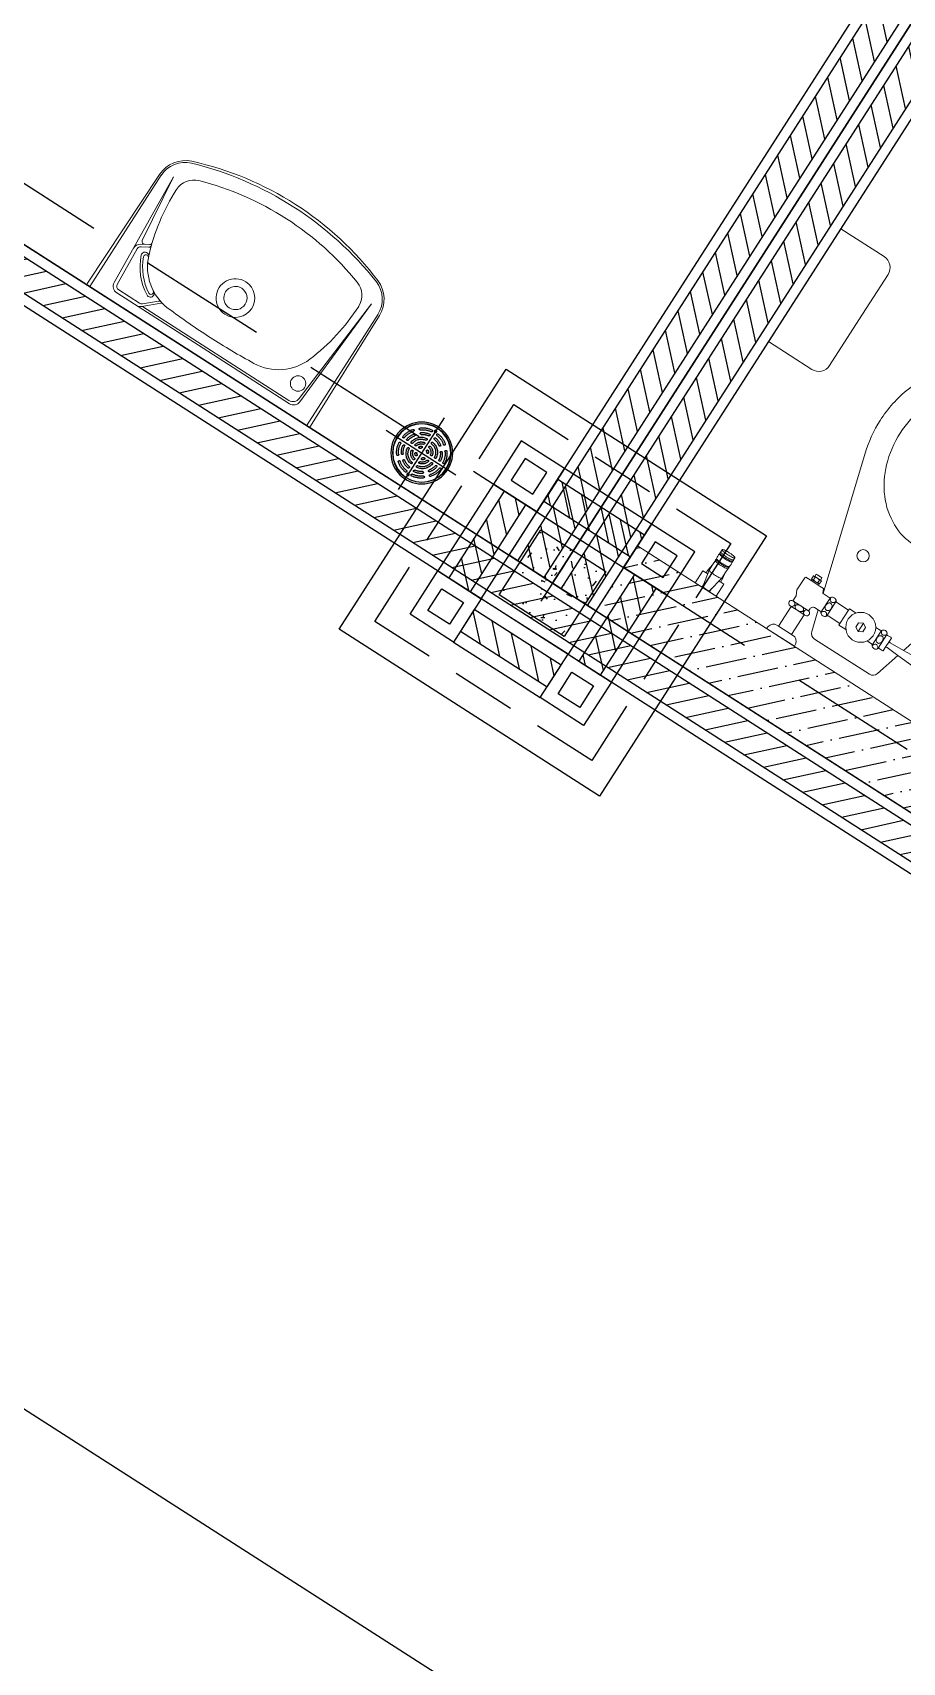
# Model space of a CAD drawing. Header units: millimetres. Extents: x -244126 to 368105, y -173968 to 259060.
# Drawn here: x -170254.29 to -170250.65, y 88076.03 to 88082.85 of the extents above; entities that cross this region are included whole.
import ezdxf
from ezdxf.xclip import XClip

# ---------------------------------------------------------------- set-up
doc = ezdxf.new("R2010")
doc.units = ezdxf.units.MM
doc.header["$MEASUREMENT"] = 0
doc.header["$XCLIPFRAME"] = 0
for name, pattern in [('DASHED2', [0.375, 0.25, -0.125]), ('DOT-2', [9.84251968503937, 0.002, -9.84051968503937]), ('HIDDEN', [9.524999999999999, 6.35, -3.175]), ('HIDDEN2', [0.1875, 0.125, -0.0625])]:
    doc.linetypes.add(name, pattern=pattern)
for name, color, linetype in [('2', 2, 'Continuous'), ('21', 21, 'Continuous'), ('3', 3, 'Continuous'), ('8', 8, 'Continuous'), ('AU_CENTER', 2, 'Continuous'), ('AU_COLM_IN', 9, 'Continuous'), ('AU_COUNTER_HATCH', 8, 'Continuous'), ('AU_HIDDEN', 1, 'HIDDEN2'), ('AU_sanitary ware', 21, 'Continuous'), ('AU_WALL', 2, 'Continuous'), ('AU_WALL_HAT', 15, 'Continuous'), ('CPP-COL', 5, 'Continuous'), ('FD', 7, 'Continuous'), ('WALL', 2, 'Continuous')]:
    doc.layers.add(name, color=color, linetype=linetype)
for name, color, linetype, lineweight in [('AU_WALL_WC', 21, 'Continuous', 9), ('WC-DET1', 13, 'Continuous', 5), ('WC-OUT-1', 21, 'Continuous', 9), ('WC-OUTL', 7, 'Continuous', 5), ('WC-OUTL-1', 8, 'Continuous', 5)]:
    doc.layers.add(name, color=color, linetype=linetype, lineweight=lineweight)

# ---------------------------------------------------------------- blocks, each defined once
blk = doc.blocks.new('A$C015d2ecd')
at = {"layer": 'WALL', "color": 1}
blk.add_line((37.51029759831727, 48.49999999767169), (37.5054304379737, 35.49999999778811), dxfattribs=at)
blk = doc.blocks.new('A$Cb0b758b2')
at = {"layer": 'WC-OUT-1', "color": 8}
for p, q in [((-0.03200000000651926, 0.3610000000335276), (-0.03299999999580905, 0.3270000000484288)), ((0.03200000000651926, 0.3610000000335276), (0.03299999999580905, 0.3270000000484288)), ((0.1155000000144355, 0.1025952757336199), (0.1284999999916181, 0.1025952757336199)), ((0.1169419270008802, 0.1015952758025378), (0.1169419270008802, 0.09559527575038373)), ((0.1269419269519858, 0.1015952758025378), (0.1269419269519858, 0.09559527575038373)), ((-0.06132577336393297, 0.07499999995343387), (-0.06132577336393297, 0.06000000005587935)), ((-0.05032577336532995, 0.05149999994318932), (-0.05032577336532995, 0.08349999994970858)), ((-0.03732577338814735, 0.08449999999720603), (-0.03732577338814735, 0.05050000001210719)), ((0, 0.05799999996088445), (0, 0.07700000004842877)), ((0.03800000000046566, 0.05200000002514571), (0.03800000000046566, 0.08299999998416752)), ((0.06750000000465661, 0.08449999999720603), (0.06750000000465661, 0.05050000001210719)), ((0.08049999998183921, 0.05149999994318932), (0.08049999998183921, 0.08349999994970858)), ((0.1299419269780628, 0.09459527570288628), (0.1139419269748032, 0.09459527570288628)), ((0.1139419269748032, 0.09199999994598329), (0.1299419269780628, 0.09199999994598329)), ((0.1024999999790452, 0.0400000000372529), (0.1385000000009313, 0.0400000000372529)), ((0.1205000000190921, 0.02899999998044223), (0.1055000000051223, 0.02899999998044223)), ((0.1205000000190921, 0.02899999998044223), (0.1354999999748543, 0.02899999998044223))]:
    blk.add_line(p, q, dxfattribs=at)
for points in [[(0.1055000000051223, -0.01699999999254942), (0.09749999997438863, -0.01699999999254942, 0.2932252446352074), (0.08850000001257285, -0.03300000005401671), (0.1525000000256114, -0.03300000005401671, 0.2932252446352066), (0.1435000000055879, -0.01699999999254942), (0.1354999999748543, -0.01699999999254942), (0.1354999999748543, 0.02899999998044223), (0.1385000000009313, 0.02899999998044223, 0.3879024034926963), (0.1435226805042475, 0.0344999999506399, 0.3879024034926958), (0.1385000000009313, 0.0400000000372529), (0.1385000000009313, 0.05099999997764826), (0.1435000000055879, 0.06200000003445894), (0.1435000000055879, 0.08999999996740371), (0.1425000000162981, 0.09199999994598329), (0.1299419269780628, 0.09199999994598329), (0.1299419269780628, 0.09459527570288628), (0.1309419269673526, 0.09459527570288628), (0.1309419269673526, 0.1025952757336199), (0.1284999999916181, 0.1025952757336199), (0.1284999999916181, 0.1080000000074506), (0.1251578680239618, 0.1080000000074506), (0.1155000000144355, 0.1080000000074506), (0.1155000000144355, 0.1025952757336199), (0.1129419269855134, 0.1025952757336199), (0.1129419269855134, 0.09459527570288628), (0.1139419269748032, 0.09459527570288628), (0.1139419269748032, 0.09199999994598329), (0.1089987342711538, 0.09199999994598329), (0.1014999999897555, 0.09199999994598329), (0.0972499999916181, 0.08349999994970858), (0.09691352106165141, 0.08349999994970858), (0.1752305997652002, 0.356963537982665, 0.07049287302632377), (0.1850123648764566, 0.4259999999776483, 0.08272993031750407), (0.1715898749534972, 0.5065671120537445, 0.09050774203168431), (0.1337390809785575, 0.574125618673861, 0.1042320216501993), (0.07241206732578576, 0.6228988657239825, 0.1165619489727375), (0, 0.640012364834547, 0.1165619489727375), (-0.07241206732578576, 0.6228988657239825, 0.1042320216501974), (-0.1337390809785575, 0.574125618673861, 0.09050774203168636), (-0.1715898749534972, 0.5065671120537445, 0.08272993031750467), (-0.1850123648764566, 0.4259999999776483, 0.0704928730264013), (-0.1752305997652002, 0.356963537982665), (-0.0943879330297932, 0.07468128192704171), (-0.1263257733662613, 0.07649999996647239, 0.3988843303476355), (-0.1338257733732462, 0.06999999994877726), (-0.1338257733732462, 0.06750000000465661), (-0.1338257733732462, 0.06499999994412065, 0.3988843303476317), (-0.1263257733662613, 0.05850000004284084), (-0.09034168411744758, 0.06055279856082052), (-0.0756980250007473, 0.009420824702829123, 0.3346867530692718), (-0.06320044508902356, 0), (0.06320044508902356, 0, 0.3346867530692713), (0.0756980250007473, 0.009420824702829123), (0.08774905791506171, 0.05149999994318932), (0.09649999998509884, 0.05149999994318932, -0.1017807251304934), (0.09926454757805914, 0.05033991171512753, -0.2546718022655382), (0.1024999999790452, 0.04399999999441206), (0.1024999999790452, 0.0400000000372529), (0.1024999999790452, 0.0400000000372529, 0.3879024034927595), (0.09747731947572902, 0.0344999999506399, 0.3879024034927592), (0.1024999999790452, 0.02899999998044223), (0.1055000000051223, 0.02899999998044223), (0.1055000000051223, -0.01699999999254942), (0.09749999997438863, -0.01699999999254942, 0.2932252446352066), (0.08850000001257285, -0.03300000005401671), (0.1525000000256114, -0.03300000005401671, 0.2932252446352074), (0.1435000000055879, -0.01699999999254942), (0.1354999999748543, -0.01699999999254942)], [(-0.03200000000651926, 0.3610000000335276, -0.3310744766262492), (0, 0.3850000000093132)], [(0.03200000000651926, 0.3610000000335276, 0.3310744766262492), (0, 0.3850000000093132)], [(-0.03299999999580905, 0.3270000000484288, 0.3390952068859805), (0, 0.3029999999562278)], [(0.03299999999580905, 0.3270000000484288, -0.3390952068859805), (0, 0.3029999999562278)], [(-0.02462742372881621, 0.08299999998416752), (-0.03482577338581905, 0.08299999998416752, -0.2360679774997874), (-0.03732577338814735, 0.08449999999720603, 0.5384615384616123), (-0.05032577336532995, 0.08449999999720603), (-0.05032577336532995, 0.08349999994970858, -0.4142135623731117), (-0.05232577340211719, 0.08250000001862645), (-0.05932577338535339, 0.08299999998416752, 0.2740443533094043), (-0.06132577336393297, 0.08200000005308539), (-0.06132577336393297, 0.07499999995343387, -0.3866068747318403), (-0.06432577339001, 0.07299999997485429), (-0.0943879330297932, 0.07468128192704171)], [(-0.04979646415449679, 0.0852111044805497, 0.05679535612434616), (-0.04934712051181123, 0.08284584246575832, 0.08578280710761088), (-0.04806841403478757, 0.08034314576070756, 0.106070021963585), (-0.04602728923782706, 0.07856753095984459, 0.1268223572478418), (-0.04382577334763482, 0.0779999999795109, 0.1268223572478371), (-0.04162425751565024, 0.07856753095984459, 0.1060700219635829), (-0.03958313266048208, 0.08034314576070756, 0.08578280710760054), (-0.03830442624166608, 0.08284584246575832, 0.05679535612435508), (-0.03785508259898052, 0.0852111044805497)], [(0.09691352106165141, 0.08349999994970858), (0.08049999998183921, 0.08349999994970858), (0.08049999998183921, 0.08449999999720603, 0.5384615384616123), (0.06750000000465661, 0.08449999999720603, -0.2360679774997843), (0.0650000000023283, 0.08299999998416752), (0.03800000000046566, 0.08299999998416752), (0.03800000000046566, 0.08600000001024455), (0.02246130007551983, 0.08600000001024455)], [(0.07997069082921371, 0.0852111044805497, -0.05679535612434344), (0.07952134712832049, 0.08284584246575832, -0.08578280710760755), (0.07824264070950449, 0.08034314576070756, -0.1060700219635786), (0.07620151585433632, 0.07856753095984459, -0.1268223572478383), (0.07400000002235174, 0.0779999999795109, -0.1268223572478383), (0.0717984841321595, 0.07856753095984459, -0.1060700219635762), (0.069757359335199, 0.08034314576070756, -0.08578280710760663), (0.06847865285817534, 0.08284584246575832, -0.05679535612434629), (0.06802930921548977, 0.0852111044805497)], [(-0.02462742372881621, 0.05200000002514571), (-0.03482577338581905, 0.05200000002514571, 0.236067977499781), (-0.03732577338814735, 0.05050000001210719), (-0.03732577338814735, 0.05000000004656613, -0.5384615384616125), (-0.05032577336532995, 0.05000000004656613), (-0.05032577336532995, 0.05115415749605745), (-0.05032577336532995, 0.05149999994318932, 0.4142135623731042), (-0.05232577340211719, 0.05249999999068677), (-0.05932577338535339, 0.05200000002514571, -0.2740443533094061), (-0.06132577336393297, 0.05299999995622784), (-0.06132577336393297, 0.06000000005587935, 0.3866068747318434), (-0.06432577339001, 0.06200000003445894), (-0.09034168411744758, 0.06055279856082052)], [(-0.04979646415449679, 0.04928889544680715, -0.07126913813766504), (-0.04934712051181123, 0.05115415749605745, -0.08578280710760514), (-0.04806841403478757, 0.05365685420110822, -0.1060700219635782), (-0.04602728923782706, 0.05543246900197119, -0.1268223572478354), (-0.04382577334763482, 0.05599999998230487, -0.1268223572478414), (-0.04162425751565024, 0.05543246900197119, -0.1060700219635759), (-0.03958313266048208, 0.05365685420110822, -0.08578280710760455), (-0.03830442624166608, 0.05115415749605745, -0.07126913813767179), (-0.03785508259898052, 0.04928889544680715)], [(0.08774905791506171, 0.05149999994318932), (0.08049999998183921, 0.05149999994318932), (0.08049999998183921, 0.05115415749605745), (0.08049999998183921, 0.05000000004656613, -0.5384615384616125), (0.06750000000465661, 0.05000000004656613), (0.06750000000465661, 0.05050000001210719, 0.2360679774997848), (0.0650000000023283, 0.05200000002514571), (0.03800000000046566, 0.05200000002514571), (0.03800000000046566, 0.04850000003352761), (0.02203996368916705, 0.04850000003352761)], [(0.07997069082921371, 0.04928889544680715, 0.07126913813766862), (0.07952134712832049, 0.05115415749605745, 0.08578280710760562), (0.07824264070950449, 0.05365685420110822, 0.1060700219635788), (0.07620151585433632, 0.05543246900197119, 0.1268223572478343), (0.07400000002235174, 0.05599999998230487, 0.126822357247842), (0.0717984841321595, 0.05543246900197119, 0.1060700219635767), (0.069757359335199, 0.05365685420110822, 0.08578280710760672), (0.06847865285817534, 0.05115415749605745, 0.07126913813766941), (0.06802930921548977, 0.04928889544680715)]]:
    blk.add_lwpolyline(points, format="xyb", dxfattribs=at)
for points in [[(0, 0.5940000000409782, 0.1165619489727374), (-0.05181390506913885, 0.5817545655881986, 0.1042320216502), (-0.09828784258570522, 0.5447939392179251, 0.09050774203168399), (-0.1280627326341346, 0.4916498201200739, 0.08272993031750467), (-0.13900000002468, 0.4259999999776483, 0.08272993031750475), (-0.1280627326341346, 0.3603501798352227, 0.09050774203169555), (-0.09828784258570522, 0.3072060607373714, 0.104232021650196), (-0.05181390506913885, 0.2702454343670979, 0.1165619489727376), (0, 0.2580000000307336, 0.1165619489727376), (0.05181390506913885, 0.2702454343670979, 0.1042320216501977), (0.09828784258570522, 0.3072060607373714, 0.09050774203169881), (0.1280627326341346, 0.3603501798352227, 0.08272993031750407), (0.13900000002468, 0.4259999999776483, 0.08272993031750407), (0.1280627326341346, 0.4916498201200739, 0.09050774203168399), (0.09828784258570522, 0.5447939392179251, 0.1042320216501989), (0.05181390506913885, 0.5817545655881986, 0.1165619489727374)], [(-0.03782577335368842, 0.06750000000465661, 0.07544461622980615), (-0.03830442624166608, 0.07065415754914284, 0.08578280710761421), (-0.03958313266048208, 0.0731568542541936, 0.1060700219635906), (-0.04162425751565024, 0.07493246905505657, 0.1268223572478548), (-0.04382577334763482, 0.07550000003539026, 0.1268223572478418), (-0.04602728923782706, 0.07493246905505657, 0.1060700219635783), (-0.04806841403478757, 0.0731568542541936, 0.08578280710760437), (-0.04934712051181123, 0.07065415754914284, 0.07544461622980238), (-0.04982577339978889, 0.06750000000465661, 0.07544461622979917), (-0.04934712051181123, 0.06434584246017039, 0.08578280710761088), (-0.04806841403478757, 0.06184314575511962, 0.106070021963585), (-0.04602728923782706, 0.06006753095425665, 0.1268223572478347), (-0.04382577334763482, 0.05949999997392297, 0.1268223572478415), (-0.04162425751565024, 0.06006753095425665, 0.1060700219635829), (-0.03958313266048208, 0.06184314575511962, 0.08578280710760497), (-0.03830442624166608, 0.06434584246017039, 0.07544461622980964)], [(0.06800000002840534, 0.06750000000465661, -0.07544461622980529), (0.06847865285817534, 0.07065415754914284, -0.08578280710760847), (0.069757359335199, 0.0731568542541936, -0.1060700219635866), (0.0717984841321595, 0.07493246905505657, -0.1268223572478509), (0.07400000002235174, 0.07550000003539026, -0.1268223572478437), (0.07620151585433632, 0.07493246905505657, -0.1060700219635807), (0.07824264070950449, 0.0731568542541936, -0.08578280710760697), (0.07952134712832049, 0.07065415754914284, -0.07544461622980858), (0.08000000001629815, 0.06750000000465661, -0.0754446162298038), (0.07952134712832049, 0.06434584246017039, -0.08578280710760755), (0.07824264070950449, 0.06184314575511962, -0.1060700219635772), (0.07620151585433632, 0.06006753095425665, -0.1268223572478343), (0.07400000002235174, 0.05949999997392297, -0.1268223572478401), (0.0717984841321595, 0.06006753095425665, -0.1060700219635763), (0.069757359335199, 0.06184314575511962, -0.08578280710760638), (0.06847865285817534, 0.06434584246017039, -0.0754446162298068)], [(0.1205000000190921, 0.0400000000372529, 0.06206020285490309), (0.1168983456445858, 0.03955123282503337, 0.07529846684570475), (0.114136038988363, 0.03838908730540425, 0.1070494840694876), (0.1120966138551012, 0.03644357284065336, 0.1500290647825659), (0.1114999999990687, 0.0344999999506399, 0.1500290647825598), (0.1120966138551012, 0.03255642706062645, 0.1070494840694843), (0.114136038988363, 0.03061091271229088, 0.07529846684570021), (0.1168983456445858, 0.02944876719266176, 0.0620602028548982), (0.1205000000190921, 0.02899999998044223, 0.06206020285487129), (0.1241016543353908, 0.02944876719266176, 0.07529846684567663), (0.1268639610498212, 0.03061091271229088, 0.1070494840694615), (0.1289033861248754, 0.03255642706062645, 0.1500290647825562), (0.1294999999809079, 0.0344999999506399, 0.1500290647825637), (0.1289033861248754, 0.03644357284065336, 0.1070494840694769), (0.1268639610498212, 0.03838908730540425, 0.07529846684570973), (0.1241016543353908, 0.03955123282503337, 0.06206020285490354)]]:
    blk.add_lwpolyline(points, format="xyb", close=True, dxfattribs=at)
for points in [[(0.1309419269673526, 0.1025952757336199), (0.1269419269519858, 0.1015952758025378), (0.1219419270055369, 0.1025952757336199), (0.1169419270008802, 0.1015952758025378), (0.1129419269855134, 0.1025952757336199)], [(0.1309419269673526, 0.09459527570288628), (0.1269419269519858, 0.09559527575038373), (0.1219419270055369, 0.09459527570288628), (0.1169419270008802, 0.09559527575038373), (0.1129419269855134, 0.09459527570288628)]]:
    blk.add_lwpolyline(points, dxfattribs=at)
blk.add_lwpolyline([(0, 0.05799999996088445), (0.00822724134195596, 0.0627500000409782), (0.00822724134195596, 0.07224999996833503), (0, 0.07700000004842877), (-0.00822724134195596, 0.07224999996833503), (-0.00822724134195596, 0.0627500000409782)], close=True, dxfattribs=at)
for centre, radius in [((-0.07099999999627471, 0.1870000000344589), 0.012), ((0.07099999999627471, 0.1870000000344589), 0.01200000000000001), ((0, 0.06750000000465661), 0.02909914088078892)]:
    blk.add_circle(centre, radius, dxfattribs=at)
for centre, radius, start, end in [((0.1039999999920838, 0.0344999999506399), 0.005522680508593577, 275.1944289062251, 84.8055710937749), ((0.1369999999878928, 0.0344999999506399), 0.005522680508593584, 95.19442890622508, 264.8055710937749)]:
    blk.add_arc(centre, radius, start, end, dxfattribs=at)
at = {"layer": 'WC-OUTL-1'}
blk.add_lwpolyline([(0.1354999999748543, -0.01699999999254942), (0.1055000000051223, -0.01699999999254942)], dxfattribs=at)
blk = doc.blocks.new('A$Ce6fb29f2')
at = {"layer": 'WC-OUT-1', "color": 15, "linetype": 'DOT-2', "ltscale": 0.006}
for p, q in [((-0.01467210986356804, 0.03542477942119149), (-0.01467210986356804, 0.04765044023133669)), ((0.01467210986356804, 0.03542477942119149), (0.01467210986356804, 0.04765044023133669)), ((-0.01682856331535731, 0.02782170196769584), (-0.01304307685586537, 0.02782170196769584)), ((-0.008732198543839331, 0.007688057889026823), (-0.008732198543839331, 0)), ((0.008732198544748826, 0.007688057889026823), (0.008732198544748826, 0)), ((0.01682856331535731, 0.02782170196769584), (0.01304307685586537, 0.02782170196769584))]:
    blk.add_line(p, q, dxfattribs=at)
at = {"layer": 'WC-OUT-1', "color": 21}
for points in [[(0, 0), (-0.02430648738572927, 0), (-0.02430648738572927, 0.02782170196769584), (-0.01682856331535731, 0.02782170196769584), (-0.01690360170960048, 0.03084880550068192), (-0.016421767583779, 0.03383940343792347), (-0.01467210986356804, 0.04765044023133669), (-0.01467210986356804, 0.05764179857214913, -0.3701368304517603), (-0.01467210986356804, 0.06050236298119671), (-0.01467210986356804, 0.06218925250141183, -0.0995489005571112), (-0.01467210986356804, 0.07283152128161419), (-0.01467210986356804, 0.07456244478566987, -0.3289619327826893), (-0.01467210986356804, 0.0774570897126523), (-0.01467210986356804, 0.08234595393969357), (-0.0144994482070615, 0.08281248430103005), (-0.01382354440829658, 0.08326544385636225), (-0.01266785751704447, 0.08368911143224977), (-0.01107249873894034, 0.08406878251298622), (-0.009092839268305397, 0.08439127959718462), (-0.006797588483095751, 0.0846454095608351), (-0.004266409203410149, 0.08482235214341927), (-0.001587152777574374, 0.08491596608018881), (0, 0.08492005023265392)], [(0, 0), (0.02430648738572927, 0), (0.02430648738572927, 0.02782170196769584), (0.01682856331535731, 0.02782170196769584), (0.01690360170960048, 0.03084880550068192), (0.016421767583779, 0.03383940343792347), (0.01467210986356804, 0.04765044023133669), (0.01467210986356804, 0.05764179857214913, 0.3701368304517603), (0.01467210986356804, 0.06050236298119671), (0.01467210986356804, 0.06218925250141183, 0.0995489005571112), (0.01467210986356804, 0.07283152128161419), (0.01467210986356804, 0.07456244478566987, 0.3289619327826893), (0.01467210986356804, 0.0774570897126523), (0.01467210986356804, 0.08234595393969357), (0.0144994482070615, 0.08281248430103005), (0.01382354440829658, 0.08326544385636225), (0.01266785751704447, 0.08368911143224977), (0.01107249873894034, 0.08406878251298622), (0.009092839268305397, 0.08439127959718462), (0.006797588483095751, 0.0846454095608351), (0.004266409203410149, 0.08482235214341927), (0.001587152777574374, 0.08491596608018881), (0, 0.08492005023265392)]]:
    blk.add_lwpolyline(points, format="xyb", dxfattribs=at)
at = {"layer": 'WC-OUT-1', "color": 15, "linetype": 'DOT-2', "ltscale": 0.006}
for points in [[(-0.01467876102014998, 0.07457150374193589), (-0.014424028184294, 0.07410607317706308), (-0.01366867085835111, 0.07365679662507318), (-0.0124389057418739, 0.07323926743083575), (-0.01077741512199282, 0.07286797706183279), (-0.008741865475712984, 0.07255581214394624), (-0.006402905999493669, 0.07231360719561053), (-0.003841716540591733, 0.07214976858904265), (-0.001147190031588252, 0.07206998277888488), (0.001587152777574374, 0.07207701894640195), (0.004266409203410149, 0.07217063288317149), (0.006797588483095751, 0.07234757546575565), (0.009092839268305397, 0.07260170542940614), (0.01107249873894034, 0.07292420251360454), (0.01266785751704447, 0.07330387359434098), (0.01382354440829658, 0.073727541171138), (0.0144994482070615, 0.0741805007264702), (0.01467210986356804, 0.07464703108689719)], [(-0.01467876102014998, 0.07279833823395165), (-0.014424028184294, 0.07233290766907885), (-0.01366867085835111, 0.07188363111708895), (-0.0124389057418739, 0.07146610192285152), (-0.01077741512199282, 0.07109481155384856), (-0.008741865475712984, 0.07078264663596201), (-0.006402905999493669, 0.0705404416885358), (-0.003841716540591733, 0.07037660308105842), (-0.001147190031588252, 0.07029681727090065), (0.001587152777574374, 0.07030385343841772), (0.004266409203410149, 0.07039746737518726), (0.006797588483095751, 0.07057440995868092), (0.009092839268305397, 0.0708285399223314), (0.01107249873894034, 0.0711510370065298), (0.01266785751704447, 0.07153070808635675), (0.01382354440829658, 0.07195437566315377), (0.0144994482070615, 0.07240733521848597), (0.01467210986356804, 0.07287386557891296)], [(0, 0.07984015337308392), (-0.002619492322992301, 0.07987703551862069), (-0.005361175020880182, 0.0800101036847991), (-0.007900748024439963, 0.08023123052771552), (-0.01014247256080125, 0.08053207983903121), (-0.01200183837408986, 0.08090130996879452), (-0.01340874966444972, 0.08132500139709009), (-0.01431016761034698, 0.08178718147883046), (-0.01467210986356804, 0.08227042659473227)], [(0, 0.07494946180975148), (-0.001587152777574374, 0.07495354596267134), (-0.004266409203410149, 0.07504715989853139), (-0.006797588483095751, 0.07522410248202505), (-0.009092839268305397, 0.07547823244567553), (-0.01107249873894034, 0.07580072952987393), (-0.01266785751704447, 0.07618040061061038), (-0.01382354440829658, 0.0766040681864979), (-0.0144994482070615, 0.0770570277418301), (-0.01467210986356804, 0.07752355810316658)], [(0, 0.07984015337308392), (0.002619492322992301, 0.07987703551862069), (0.005361175020880182, 0.0800101036847991), (0.007900748024439963, 0.08023123052771552), (0.01014247256080125, 0.08053207983903121), (0.01200183837408986, 0.08090130996879452), (0.01340874966444972, 0.08132500139709009), (0.01431016761034698, 0.08178718147883046), (0.01467210986356804, 0.08227042659473227)], [(0, 0.07494946180975148), (0.001587152777574374, 0.07495354596267134), (0.004266409203410149, 0.07504715989853139), (0.006797588483095751, 0.07522410248202505), (0.009092839268305397, 0.07547823244567553), (0.01107249873894034, 0.07580072952987393), (0.01266785751704447, 0.07618040061061038), (0.01382354440829658, 0.0766040681864979), (0.0144994482070615, 0.0770570277418301), (0.01467210986356804, 0.07752355810316658)], [(-0.01467876102014998, 0.06222243554839224), (-0.014424028184294, 0.06175700498351944), (-0.01366867085835111, 0.06130772843152954), (-0.0124389057418739, 0.06089019923729211), (-0.01077741512199282, 0.06051890886828915), (-0.008741865475712984, 0.0602067439504026), (-0.006402905999493669, 0.05996453900297638), (-0.003841716540591733, 0.05980070039549901), (-0.001147190031588252, 0.05972091458534123), (0.001587152777574374, 0.05972795075285831), (0.004266409203410149, 0.05982156468962785), (0.006797588483095751, 0.05999850727221201), (0.009092839268305397, 0.06025263723586249), (0.01107249873894034, 0.06057513432097039), (0.01266785751704447, 0.06095480540079734), (0.01382354440829658, 0.06137847297759436), (0.0144994482070615, 0.06183143253292656), (0.01467210986356804, 0.06229796289335354)], [(-0.01467876102014998, 0.06049457249082479), (-0.014424028184294, 0.06002914192595199), (-0.01366867085835111, 0.05957986537396209), (-0.0124389057418739, 0.05916233617972466), (-0.01077741512199282, 0.0587910458107217), (-0.008741865475712984, 0.05847888089374464), (-0.006402905999493669, 0.05823667594540893), (-0.003841716540591733, 0.05807283733793156), (-0.001147190031588252, 0.05799305152777379), (0.001587152777574374, 0.05800008769620035), (0.004266409203410149, 0.0580937016320604), (0.006797588483095751, 0.05827064421555406), (0.009092839268305397, 0.05852477417920454), (0.01107249873894034, 0.05884727126340294), (0.01266785751704447, 0.05922694234413939), (0.01382354440829658, 0.05965060992002691), (0.0144994482070615, 0.06010356947535911), (0.01467210986356804, 0.06057009983669559)], [(-0.01467876102014998, 0.05764958906183892), (-0.014424028184294, 0.05718415849605663), (-0.01366867085835111, 0.05673488194406673), (-0.0124389057418739, 0.0563173527498293), (-0.01077741512199282, 0.05594606238173583), (-0.008741865475712984, 0.05563389746384928), (-0.006402905999493669, 0.05539169251551357), (-0.003841716540591733, 0.0552278539080362), (-0.001147190031588252, 0.05514806809878792), (0.001587152777574374, 0.05515510426630499), (0.004266409203410149, 0.05524871820307453), (0.006797588483095751, 0.05542566078565869), (0.009092839268305397, 0.05567979074930918), (0.01107249873894034, 0.05600228783350758), (0.01266785751704447, 0.05638195891424402), (0.01382354440829658, 0.05680562649013154), (0.0144994482070615, 0.05725858604546374), (0.01467210986356804, 0.05772511640680023)], [(-0.01467876102014998, 0.03546104606721201), (-0.014424028184294, 0.03499561550233921), (-0.01366867085835111, 0.03454633895034931), (-0.0124389057418739, 0.03412880975611188), (-0.01077741512199282, 0.03375751938710891), (-0.008741865475712984, 0.03344535446922237), (-0.006402905999493669, 0.03320314952179615), (-0.003841716540591733, 0.03303931091431878), (-0.001147190031588252, 0.032959525104161), (0.001587152777574374, 0.03296656127258757), (0.004266409203410149, 0.03306017520844762), (0.006797588483095751, 0.03323711779194127), (0.009092839268305397, 0.03349124775559176), (0.01107249873894034, 0.03381374483979016), (0.01266785751704447, 0.0341934159205266), (0.01382354440829658, 0.03461708349641412), (0.0144994482070615, 0.03507004305174632), (0.01467210986356804, 0.03553657341308281)]]:
    blk.add_lwpolyline(points, dxfattribs=at)
blk.add_lwpolyline([(0.01467876102105947, 0.03546104606721201), (0.007488929739338346, 0.001881461228322223, -0.3620327976471717), (0.006465700939770613, 0.001028823100568843), (0, 0.001028823100568843), (-0.006465700939770613, 0.001028823100568843, -0.3620327976471717), (-0.007488929739338346, 0.001881461228322223), (-0.01467876102014998, 0.03546104606721201)], format="xyb", dxfattribs=at)
blk = doc.blocks.new('A$Cef2c207b')
at = {"layer": 'WC-OUT-1', "color": 7, "flags": 128}
blk.add_lwpolyline([(-0.125, 0), (-0.125, -0.1050000000001319, 0.414213562373095), (-0.09999999999990905, -0.1300000000001091), (0, -0.1300000000001091), (0, 0.1300000000001091), (-0.09999999999990905, 0.1300000000001091, 0.414213562373095), (-0.125, 0.1050000000001319)], format="xyb", close=True, dxfattribs=at)
blk = doc.blocks.new('vcv')
at = {"layer": 'WC-DET1', "color": 8}
for p, q in [((495.2034323375913, -175.4314751673247), (495.2034323375913, -175.6885839647249)), ((495.4534323375913, -175.4494751673247), (495.2542447258887, -175.4494751673247)), ((495.3022506476721, -175.4564751673247), (495.2542447258887, -175.4564751673247)), ((495.3094221085474, -175.4534145765915), (495.3370652474637, -175.4787376674107)), ((495.6481987802655, -175.4544751673247), (495.3105798683636, -175.4544751673247)), ((495.4534323375913, -175.4494751673247), (495.6526199492939, -175.4494751673247)), ((495.7034323375913, -175.4314751673247), (495.7034323375913, -175.6885839647249)), ((495.2251217789238, -175.6982902293983), (495.2392719095923, -175.4635725200228)), ((495.2415039444207, -175.5428727654208), (495.246259223864, -175.4639937554304)), ((495.307654536514, -175.4585761856003), (495.3311788063534, -175.4801260979819)), ((495.6817428962589, -175.6982902293983), (495.6631500175286, -175.4682666540629)), ((495.6817428962589, -175.6982902293983), (495.6675927655904, -175.4635725200228)), ((495.2454888081519, -175.5502820119871), (495.2586513847465, -175.5578830461427)), ((495.241233444926, -175.5616542459202), (495.2251217789238, -175.6982902293983)), ((495.2421227969547, -175.5541120408437), (495.2571791634024, -175.5628066877318))]:
    blk.add_line(p, q, dxfattribs=at)
blk.add_circle((495.6454323375913, -175.4914751673247), 0.015, dxfattribs=at)
for centre, radius, start, end in [((495.2542447258887, -175.4644751673247), 0.015, 90, 176.5500569799939), ((495.2542447258887, -175.4644751673247), 0.008000000000000002, 90, 176.5500569799939), ((495.2992898169688, -175.4644751673247), 0.015, 47.5080895484712, 90), ((495.3022506476721, -175.4644751673247), 0.008000000000000002, 47.5080895484712, 90), ((495.6481987802655, -175.4694751673247), 0.015, 4.621189307959948, 90), ((495.6526199492939, -175.4644751673247), 0.015, 3.449943020006136, 90), ((495.3619447983633, -175.5780805786515), 0.115, 119.1248685752023, 158.927798389753), ((495.3619447983633, -175.5780805786515), 0.11, 119.9740268703381, 157.8804278721037), ((495.3097462277317, -175.4839137267112), 0.007337424053621781, 298.8840057773018, 120.9503997674257), ((495.3094028914378, -175.486979978977), 0.00483360211361626, 299.8578459618143, 119.9740268703381), ((495.3345562368795, -175.4764392344041), 0.005000000000000001, 227.5080895484712, 284.9220791926248), ((495.34044267799, -175.475050803833), 0.005000000000000001, 227.5080895484712, 281.6214028489453), ((495.2496239937552, -175.5411223508336), 0.015, 176.5500569799939, 239.9947212130416), ((495.2494894464455, -175.5433541773151), 0.008000000000000002, 176.5500569799939, 239.9947212130416), ((495.2613671631036, -175.5395575228546), 0.007300616472727728, 157.2390235014762, 339.7252773991455), ((495.2644905947009, -175.5384697455708), 0.004803327482275816, 157.8804278721037, 337.9005836741557), ((495.4534323375913, -175.5654751673247), 0.03750000000000001, 90, 270), ((495.4534323375913, -175.5654751673247), 0.0225, 90, 270), ((495.4534323375913, -175.5654751673247), 0.03750000000000001, 270, 90), ((495.4534323375913, -175.5654751673247), 0.0225, 270, 90), ((495.246199042394, -175.56223977285), 0.005000000000000001, 59.99472121304159, 173.2749245652177), ((495.254678764469, -175.5671365844019), 0.005000000000000001, 343.716289079993, 59.99472121304159), ((495.2561509858129, -175.5622129428127), 0.005000000000000001, 342.9892594498008, 59.99472121304159), ((495.259884481579, -175.6869646795255), 0.05647536317164314, 180.7821184849954, 249.7802810146012), ((495.6469801936036, -175.6869646795255), 0.05647536317164314, 290.2197189853988, 359.2178815150046), ((495.4534323375913, -175.1152967232412), 0.6600000000000001, 251.1623229546369, 270), ((495.4534323375913, -175.1152967232412), 0.6600000000000001, 270, 288.8376770453631)]:
    blk.add_arc(centre, radius, start, end, dxfattribs=at)
at = {"layer": 'WC-OUTL', "color": 8}
blk.add_lwpolyline([(495.239147211292, -175.7432671272613, -0.3104994629990052), (495.1998900716118, -175.6877836866518), (495.196432617093, -175.4345161176809, -0.4182173889555331), (495.1994323375914, -175.4314751673247), (495.4534323375913, -175.4314751673247), (495.7074323375913, -175.4314751673247, -0.418217388955533), (495.7104320580897, -175.4345161176809), (495.7069746035709, -175.6877836866518, -0.310499462999005), (495.6677174638907, -175.7432671272613, -0.08845478797136129), (495.4534323375913, -175.7814751673247, -0.08845478797136129)], format="xyb", close=True, dxfattribs=at)
for centre, radius, start, end in [((495.3615942798885, -175.5778983110323), 0.1, 94.0149734880952, 159.9610273502206), ((495.4596183198722, -176.9744624118116), 1.5, 90.23628778624854, 94.0149734880952), ((495.4472463553105, -176.9744624118116), 1.5, 85.98502651190479, 89.76371221375148), ((495.5452703952942, -175.5778983110323), 0.1, 20.03897264977938, 85.98502651190479), ((495.643432208176, -175.6806960842505), 0.4000000000000001, 159.9610273502206, 180.056331407624), ((495.2634324670066, -175.6806960842505), 0.4000000000000001, 359.943668592376, 20.03897264977938), ((495.2834323375914, -175.6810178484743), 0.04000000000000001, 180, 251.6503653007101), ((495.6234323375913, -175.6810178484743), 0.04000000000000001, 288.3496346992899, 0), ((495.4534323375913, -175.1684751673247), 0.5800000000000001, 251.6503653007101, 270), ((495.4534323375913, -175.1684751673247), 0.5800000000000001, 270, 288.3496346992899)]:
    blk.add_arc(centre, radius, start, end, dxfattribs=at)
blk = doc.blocks.new('FD-2')
at = {"color": 8, "linetype": 'HIDDEN'}
for p, q in [((-0.0500116168415019, 0.002210138981752152), (-0.0500116168415019, -0.002210138981638465)), ((-0.04902975689659428, 0.002210138981752152), (-0.04902975689659428, -0.002210138981638465)), ((0.04902975689660138, 0.002210138981752152), (0.04902975689660138, -0.002210138981638465)), ((0.05001161684150901, 0.002210138981752152), (0.05001161684150901, -0.002210138981638465))]:
    blk.add_line(p, q, dxfattribs=at)
at = {"color": 8}
blk.add_circle((0, 5.684341886080801e-14), 0.05641219729146116, dxfattribs=at)
at = {"color": 8, "linetype": 'HIDDEN'}
for centre in [(-0.04952068686904454, 5.684341886080801e-14), (0.04952068686904454, 5.684341886080801e-14)]:
    blk.add_circle(centre, 0.002264006748296471, dxfattribs=at)
for centre, radius, start, end in [((-0.02779054924221214, 0.03772378680690736), 0.001898104609386646, 149.4597355571638, 300.5402644426293), ((-0.003751045074452009, 0.009055823891856107), 0.03920781259087757, 94.09355401136835, 130.906445987873), ((-0.003752250454901684, 0.009058733937649777), 0.035539205356661, 94.51500644219615, 130.484993558048), ((-0.02133354182716118, 0.03126677939189904), 0.001898104609386646, 148.1777480876516, 300.5402644426293), ((-0.003049690174371733, 0.007362603380101973), 0.03187689788959711, 96.37860300776812, 128.6213969913221), ((-0.003049690174371733, 0.007362603380101973), 0.02821144053895934, 97.12709381061424, 127.8729061894464), ((-0.007023859641122954, 0.03719404382655966), 0.001898104609386646, 284.4597355577212, 76.82225191115671), ((-0.007023859641122954, 0.0463256312852991), 0.001898104609386646, 284.4597355577212, 75.54026444227884), ((0.007023859641122954, 0.0463256312852991), 0.001898104609386646, 104.4597355577212, 255.5402644422788), ((0.007023859641122954, 0.03719404382655966), 0.001898104609386646, 103.1777480888433, 255.5402644422788), ((0.003751045074452009, 0.009055823891856107), 0.03920781259087757, 49.09355401212706, 85.90644598863165), ((0.003752250454915895, 0.009058733937649777), 0.035539205356661, 49.51500644195198, 85.48499355780386), ((0.003049690174378838, 0.007362603380101973), 0.02821144053895934, 52.12709381055364, 82.87290618938576), ((0.003049690174378838, 0.007362603380101973), 0.03187689788959711, 51.37860300867793, 83.62139699223188), ((0.02133354182716118, 0.03126677939189904), 0.001898104609386646, 239.4597355573707, 31.82225191234846), ((0.02779054924221924, 0.03772378680690736), 0.001898104609386646, 239.4597355573707, 30.54026444283618), ((-0.009055823891813475, 0.003751045074466219), 0.0392078125908727, 139.1239166739885, 175.9064459891249), ((-0.04632563128523515, 0.007023859641151375), 0.001898104609386646, 194.4597355573146, 345.5402644426854), ((-0.009055823891813475, 0.003751045074466219), 0.03554235524023491, 139.5500673509008, 175.4834453495515), ((-0.00736260338004513, 0.003049690174464104), 0.03187689788959711, 141.3786030075336, 173.6959780552214), ((-0.03719404382654545, 0.007023859641151375), 0.001898104609386646, 194.4597355573146, 345.5402644426854), ((-0.03772378680687183, 0.02779054924224056), 0.001898104609386646, 329.4597355571638, 120.5402644426293), ((-0.00736260338004513, 0.003049690174464104), 0.02821144053895934, 142.1270938114463, 172.8729061888808), ((-0.03126677939184219, 0.0213335418271754), 0.001898104609386646, 329.4597355571638, 121.8222519119547), ((-0.02694030039100426, 0.007023859641151375), 0.001898104609386646, 192.8832091328066, 345.5402644426854), ((-0.004339157790838044, 0.004339157790866466), 0.02454598318832154, 95.21594886368632, 174.8326254850516), ((-0.004339157790838044, 0.004339157790866466), 0.02088052583768377, 96.07763727733617, 173.9223627239645), ((-0.003043222916438992, 0.003043222916460309), 0.01721506848704598, 102.500919072975, 167.4990809263631), ((-0.01796917931255848, 0.007023859641151375), 0.001898104609386646, 187.7007478971848, 345.5402644426854), ((-0.003043222916438992, 0.003043222916460309), 0.01354961113640819, 104.86651840408, 165.1334815953176), ((-0.009165905919751083, 0.007004711744798442), 0.001878956713051739, 165.0352835506378, 330.4503291634607), ((-0.002467872103714797, 0.002467872103750324), 0.009884153785770408, 120.536635121737, 149.4633648786944), ((-0.002467872103714797, 0.002467872103750324), 0.006218696435132621, 122.7343556148793, 144.5117202280177), ((-0.007004711744784231, 0.009165905919758188), 0.001878956713051739, 299.5496708349219, 104.964716448996), ((-0.007023859641122954, 0.01796917931255848), 0.001898104609386646, 284.4597355577212, 82.29925210252088), ((-0.007023859641087427, 0.0269403003910611), 0.001898104609386646, 284.4597355577212, 77.11679086542442), ((0.007023859641094532, 0.0269403003910611), 0.001898104609386646, 102.8832091345756, 255.5402644422788), ((0.007023859641122954, 0.01796917931255848), 0.001898104609386646, 97.70074789747912, 255.5402644422788), ((0.007004711744784231, 0.009165905919758188), 0.001878956713051739, 75.03528355100396, 240.4503291650781), ((0.002467872103721902, 0.002467872103750324), 0.006218696435132621, 35.48827977198233, 57.26564438512065), ((0.003043222916446098, 0.003043222916460309), 0.01354961113640819, 14.86651840468234, 75.13348159592005), ((0.00433915779084515, 0.004339157790866466), 0.02088052583768377, 6.077637276035508, 83.92236272266382), ((0.00433915779084515, 0.004339157790866466), 0.02454598318832154, 5.167374514948353, 84.78405113631368), ((0.003043222916446098, 0.003043222916460309), 0.01721506848704598, 12.50091907363686, 77.49908092702496), ((0.002467872103721902, 0.002467872103750324), 0.009884153785770408, 30.53663512130562, 59.46336487826299), ((0.009165905919758188, 0.007004711744798442), 0.001878956713051739, 209.5496708365393, 14.96471644936215), ((0.01796917931256559, 0.007023859641151375), 0.001898104609386646, 194.4597355573146, 352.2992521028153), ((0.02694030039099005, 0.007023859641151375), 0.001898104609386646, 194.4597355573146, 347.1167908671934), ((0.0312667793918493, 0.0213335418271754), 0.001898104609386646, 58.17774808804531, 210.5402644428362), ((0.00736260338004513, 0.003049690174464104), 0.02821144053895934, 7.127093811119229, 37.87290618855372), ((0.00736260338004513, 0.003049690174464104), 0.03187689788959711, 6.304021944778572, 38.62139699246642), ((0.03719404382654545, 0.007023859641151375), 0.001898104609386646, 194.4597355573146, 345.5402644426854), ((0.03772378680687893, 0.02779054924224056), 0.001898104609386646, 59.4597355573707, 210.5402644428362), ((0.00905582389182058, 0.003751045074466219), 0.03554235524023491, 4.516554650448504, 40.44993264909918), ((0.00905582389182058, 0.003751045074466219), 0.0392078125908727, 4.093554010875105, 40.87608332601148), ((0.04632563128524225, 0.007023859641151375), 0.001898104609386646, 194.4597355573146, 345.5402644426854), ((-0.04632563128523515, -0.007023859641094532), 0.001898104609386646, 14.45973555731455, 165.5402644426854), ((-0.009055823891813475, -0.003751045074409376), 0.0392078125908727, 184.0935540108751, 220.8760833260115), ((-0.009055823891813475, -0.003751045074409376), 0.03554235524023491, 184.5165546504485, 220.4499326490992), ((-0.00736260338004513, -0.003049690174350417), 0.03187689788959711, 186.3040219447786, 218.6213969924664), ((-0.03719404382654545, -0.007023859641094532), 0.001898104609386646, 14.45973555731455, 165.5402644426854), ((-0.03772378680687183, -0.02779054924218372), 0.001898104609386646, 239.4597355573707, 30.54026444283618), ((-0.00736260338004513, -0.003049690174350417), 0.02821144053895934, 187.1270938111192, 217.8729061885537), ((-0.03126677939184219, -0.02133354182711855), 0.001898104609386646, 238.1777480880453, 30.54026444283618), ((-0.02694030039100426, -0.007023859641094532), 0.001898104609386646, 14.45973555731455, 167.1167908671934), ((-0.004339157790838044, -0.004339157790809622), 0.02454598318832154, 185.1673745149483, 264.7840511363137), ((-0.004339157790838044, -0.004339157790809622), 0.02088052583768377, 186.0776372760355, 263.9223627226639), ((-0.02133354182716118, -0.03126677939184219), 0.001898104609386646, 59.4597355573707, 211.8222519123484), ((-0.003049690174371733, -0.00736260338004513), 0.02821144053895934, 232.1270938105536, 262.8729061893858), ((-0.01796917931255848, -0.007023859641094532), 0.001898104609386646, 14.45973555731455, 172.2992521028152), ((-0.003043222916438992, -0.003043222916403465), 0.01721506848704598, 192.5009190736369, 257.499080927025), ((-0.003043222916438992, -0.003043222916403465), 0.01354961113640819, 194.8665184046823, 255.13348159592), ((-0.009165905919751083, -0.007004711744741599), 0.001878956713051739, 29.54967083653929, 194.9647164493622), ((-0.002467872103714797, -0.00246787210369348), 0.009884153785770408, 210.5366351213056, 239.463364878263), ((-0.002467872103714797, -0.00246787210369348), 0.006218696435132621, 215.4882797719823, 237.2656443851207), ((-0.007004711744784231, -0.009165905919701345), 0.001878956713051739, 255.035283551004, 60.45032916507812), ((-0.007023859641122954, -0.01796917931250164), 0.001898104609386646, 277.7007478974791, 75.54026444227884), ((-0.007023859641087427, -0.02694030039094741), 0.001898104609386646, 282.8832091345756, 75.54026444227884), ((0.007004711744784231, -0.009165905919701345), 0.001878956713051739, 119.5496708349219, 284.964716448996), ((0.007023859641122954, -0.01796917931250164), 0.001898104609386646, 104.4597355577212, 262.2992521025209), ((0.007023859641094532, -0.02694030039094741), 0.001898104609386646, 104.4597355577212, 257.1167908654244), ((0.002467872103721902, -0.00246787210369348), 0.006218696435132621, 302.7343556148793, 324.5117202280177), ((0.003043222916446098, -0.003043222916403465), 0.01354961113640819, 284.86651840408, 345.1334815953177), ((0.00433915779084515, -0.004339157790809622), 0.02088052583768377, 276.0776372773361, 353.9223627239645), ((0.003049690174378838, -0.00736260338004513), 0.02821144053895934, 277.1270938106142, 307.8729061894464), ((0.00433915779084515, -0.004339157790809622), 0.02454598318832154, 275.2159488636863, 354.8326254850516), ((0.003043222916446098, -0.003043222916403465), 0.01721506848704598, 282.500919072975, 347.4990809263631), ((0.002467872103721902, -0.00246787210369348), 0.009884153785770408, 300.536635121737, 329.4633648786944), ((0.009165905919758188, -0.007004711744741599), 0.001878956713051739, 345.0352835506378, 150.4503291634607), ((0.01796917931256559, -0.007023859641094532), 0.001898104609386646, 7.700747897184783, 165.5402644426854), ((0.02133354182716118, -0.03126677939184219), 0.001898104609386646, 328.1777480876516, 120.5402644426293), ((0.02694030039099005, -0.007023859641094532), 0.001898104609386646, 12.88320913280659, 165.5402644426854), ((0.0312667793918493, -0.02133354182711855), 0.001898104609386646, 149.4597355571638, 301.8222519119547), ((0.00736260338004513, -0.003049690174350417), 0.02821144053895934, 322.1270938114463, 352.8729061888807), ((0.00736260338004513, -0.003049690174350417), 0.03187689788959711, 321.3786030075336, 353.6959780552214), ((0.03719404382654545, -0.007023859641094532), 0.001898104609386646, 14.45973555731455, 165.5402644426854), ((0.03772378680687893, -0.02779054924218372), 0.001898104609386646, 149.4597355571638, 300.5402644426293), ((0.00905582389182058, -0.003751045074409376), 0.03554235524023491, 319.5500673509009, 355.4834453495515), ((0.00905582389182058, -0.003751045074409376), 0.0392078125908727, 319.1239166739885, 355.9064459891249), ((0.04632563128524225, -0.007023859641094532), 0.001898104609386646, 14.45973555731455, 165.5402644426854), ((-0.02779054924221214, -0.03772378680685051), 0.001898104609386646, 59.4597355573707, 210.5402644428362), ((-0.003751045074452009, -0.009055823891799264), 0.03920781259087757, 229.0935540121271, 265.9064459886317), ((-0.00375225045490879, -0.009058733937592933), 0.035539205356661, 229.515006441952, 265.4849935578038), ((-0.003049690174371733, -0.00736260338004513), 0.03187689788959711, 231.3786030086779, 263.6213969922319), ((-0.007023859641122954, -0.03719404382650282), 0.001898104609386646, 283.1777480888433, 75.54026444227884), ((-0.007023859641122954, -0.04632563128524225), 0.001898104609386646, 284.4597355577212, 75.54026444227884), ((0.007023859641122954, -0.03719404382650282), 0.001898104609386646, 104.4597355577212, 256.8222519111567), ((0.007023859641122954, -0.04632563128524225), 0.001898104609386646, 104.4597355577212, 255.5402644422788), ((0.00375225045490879, -0.009058733937592933), 0.035539205356661, 274.5150064421962, 310.484993558048), ((0.003751045074452009, -0.009055823891799264), 0.03920781259087757, 274.0935540113683, 310.9064459878729), ((0.003049690174378838, -0.00736260338004513), 0.03187689788959711, 276.3786030077681, 308.6213969913221), ((0.02779054924221924, -0.03772378680685051), 0.001898104609386646, 329.4597355571638, 120.5402644426293)]:
    blk.add_arc(centre, radius, start, end, dxfattribs=at)
at = {"layer": 'FD', "color": 8, "linetype": 'HIDDEN'}
for p, q in [((0, -0.08175533106856392), (-2.842170943040401e-14, 0.07839699821232671)), ((-0.08427126830378029, 5.684341886080801e-14), (0.08129968194096193, 5.684341886080801e-14))]:
    blk.add_line(p, q, dxfattribs=at)
at = {"layer": 'FD', "color": 8}
for radius in [0.06000000000000244, 0.05685015639049391]:
    blk.add_circle((0, 5.684341886080801e-14), radius, dxfattribs=at)
blk = doc.blocks.new('FD-00')
blk.add_blockref('FD-2', (0, 0))
blk = doc.blocks.new('SB_CENTER')
at = {"layer": 'AU_CENTER'}
for points in [[(0, 0.02499999999999858), (0, -0.02499999999999858)], [(-0.02499999999999858, 0), (0.02500000000000213, 0)]]:
    blk.add_lwpolyline(points, dxfattribs=at)
blk = doc.blocks.new('A$C813e3aed')
at = {"layer": 'CPP-COL'}
h = blk.add_hatch(dxfattribs=at)
h.set_pattern_fill('AR-CONC', color=11, scale=0.0005)
h.set_pattern_definition([(49.99999999999999, (0.09993666057289374, 0.1000024424374715), (0.09109233449800201, -0.007969542769451544), [0.009525, -0.104775]), (355, (0.09993666057289374, 0.1000024424374715), (-0.01762171071248467, 0.09552842261951758), [0.00762, -0.08382029208500001]), (100.4514447, (0.1075276640731317, 0.0993383156874188), (0.07347062354517664, 0.08755887595609756), [0.008095004399999998, -0.08904512229999997]), (46.18420000000001, (0.09993666057289374, 0.1254024424360978), (0.135539520446065, -0.02102116396636357), [0.0142875, -0.1571625]), (96.63555760999992, (0.1112316105727587, 0.1236506924378773), (0.1187020670257515, 0.1237130622988608), [0.01214251157, -0.13356780408]), (351.1841511700001, (0.09993666057289374, 0.1254024424360978), (0.1187020670324885, 0.1237130622927663), [0.011429983535, -0.12572986596]), (21, (0.1126366605731164, 0.1190524424364412), (0.07580719563456624, -0.05113259909354381), [0.009525, -0.104775]), (326.0000000000001, (0.1126366605731164, 0.1190524424364412), (0.03090101417382354, 0.09209398306115964), [0.00762, -0.08381999999999999]), (71.45144499999999, (0.1189539268725639, 0.1147913924869499), (0.1067082096393581, 0.04096138444295262), [0.008095004400000001, -0.0890449688]), (37.50000000000001, (0.09993666057289374, 0.1000024424374715), (0.001544301625295908, 0.04227751943657655), [0, -0.082804, 0, -0.08509, 0, -0.0841375]), (7.499999999999999, (0.09993666057289374, 0.1000024424374715), (0.03340983125515287, 0.05009028740905976), [0, -0.04851399999999999, 0, -0.080899, 0, -0.03206750000000001]), (327.5, (0.07161566057311575, 0.1000024424374715), (0.06779529758343569, -0.002864371996336722), [0, -0.03175, 0, -0.09906000000000001, 0, -0.131445]), (317.5, (0.0589156605728931, 0.1000024424374715), (0.07406459069300902, 0.01271324551666651), [0, -0.041275, 0, -0.065786, 0, -0.093345])])
h.paths.add_polyline_path([(0.02493666057398514, 0.02500244243856287), (0.1749366605718023, 0.02500244243856287), (0.1749366605718023, 0.1750024424363801), (0.02493666057398514, 0.1750024424363801)])
blk.add_lwpolyline([(7.40748509997502e-06, 2.389080691500567e-06), (0.2000074074821896, 2.389080691500567e-06), (0.2000074074821896, 0.2000023890777811), (7.40748509997502e-06, 0.2000023890777811)], close=True, dxfattribs=at)
at = {"layer": 'CPP-COL', "color": 11}
blk.add_lwpolyline([(0.02493666057398514, 0.02500244243856287), (0.1749366605718023, 0.02500244243856287), (0.1749366605718023, 0.1750024424363801), (0.02493666057398514, 0.1750024424363801)], close=True, dxfattribs=at)
at = {"layer": 'CPP-COL', "xscale": -1.666666666666667, "yscale": 1.666666666666667, "zscale": 1.666666666666667, "rotation": 6.991919043741746e-08}
blk.add_blockref('SB_CENTER', (0.1000074074836448, 0.1000023890792363), dxfattribs=at)
blk = doc.blocks.new('A$C17E623F9')
at = {"layer": 'AU_WALL_HAT'}
h = blk.add_hatch(dxfattribs=at)
h.set_pattern_fill('ANSI31', color=256, scale=0.01)
h.set_pattern_definition([(45, (-30616.9104475692, 7338.855152288292), (-0.02245064030267288, 0.02245064030267288), [])])
h.paths.add_polyline_path([(0.09999999999854481, 0.124999999998181), (-0.1000000000021828, 0.124999999998181), (-0.1000000000021828, 0.1749999999992724), (0.09999999999854481, 0.1749999999992724)])
h.paths.add_polyline_path([(-0.1749999999992724, 0.09999999999854481), (-0.125000000003638, 0.09999999999854481), (-0.125, -0.09999999999854481), (-0.1749999999956344, -0.09999999999854481)])
h.paths.add_polyline_path([(0.125, 0.09999999999854481), (0.1749999999956344, 0.09999999999854481), (0.1749999999992724, -0.09999999999854481), (0.125000000003638, -0.09999999999854481)])
h.paths.add_polyline_path([(-0.1000000000021828, -0.124999999998181), (0.09999999999854481, -0.124999999998181), (0.09999999999854481, -0.1749999999992724), (-0.1000000000021828, -0.1749999999992724)])
at = {"layer": '2', "ltscale": 0.01}
for points in [[(-0.1000000000021828, 0.09999999999854481), (-0.2000000000007276, 0.09999999999854481), (-0.2000000000007276, 0.1999999999989086), (-0.1000000000021828, 0.1999999999989086)], [(0.09999999999854481, 0.09999999999854481), (-0.1000000000021828, 0.09999999999854481), (-0.1000000000021828, 0.1999999999989086), (0.09999999999854481, 0.1999999999989086)], [(0.1999999999970896, 0.09999999999854481), (0.09999999999854481, 0.09999999999854481), (0.09999999999854481, 0.1999999999989086), (0.1999999999970896, 0.1999999999989086)], [(-0.2000000000007276, 0.09999999999854481), (-0.1000000000021828, 0.09999999999854481), (-0.09999999999854481, -0.09999999999854481), (-0.1999999999970896, -0.09999999999854481)], [(0.09999999999854481, 0.09999999999854481), (0.1999999999970896, 0.09999999999854481), (0.2000000000007276, -0.09999999999854481), (0.1000000000021828, -0.09999999999854481)], [(-0.09999999999854481, -0.09999999999854481), (-0.1999999999970896, -0.09999999999854481), (-0.1999999999970896, -0.1999999999989086), (-0.09999999999854481, -0.1999999999989086)], [(-0.1000000000021828, -0.09999999999854481), (0.09999999999854481, -0.09999999999854481), (0.09999999999854481, -0.1999999999989086), (-0.1000000000021828, -0.1999999999989086)], [(0.2000000000007276, -0.09999999999854481), (0.1000000000021828, -0.09999999999854481), (0.1000000000021828, -0.1999999999989086), (0.2000000000007276, -0.1999999999989086)]]:
    blk.add_lwpolyline(points, close=True, dxfattribs=at)
at = {"layer": '21', "ltscale": 0.01}
blk.add_lwpolyline([(-0.2999999999992724, -0.298784564422931), (0.2999999999992724, -0.298784564422931), (0.2999999999992724, 0.3012154355774328), (-0.2999999999992724, 0.3012154355774328)], close=True, dxfattribs=at)
at = {"layer": '8', "ltscale": 0.01}
for points in [[(-0.125000000003638, 0.124999999998181), (-0.1749999999992724, 0.124999999998181), (-0.1749999999992724, 0.1749999999992724), (-0.125000000003638, 0.1749999999992724)], [(0.09999999999854481, 0.124999999998181), (-0.1000000000021828, 0.124999999998181), (-0.1000000000021828, 0.1749999999992724), (0.09999999999854481, 0.1749999999992724)], [(0.1749999999956344, 0.124999999998181), (0.125, 0.124999999998181), (0.125, 0.1749999999992724), (0.1749999999956344, 0.1749999999992724)], [(-0.1749999999992724, 0.09999999999854481), (-0.125000000003638, 0.09999999999854481), (-0.125, -0.09999999999854481), (-0.1749999999956344, -0.09999999999854481)], [(0.125, 0.09999999999854481), (0.1749999999956344, 0.09999999999854481), (0.1749999999992724, -0.09999999999854481), (0.125000000003638, -0.09999999999854481)], [(-0.125, -0.124999999998181), (-0.1749999999956344, -0.124999999998181), (-0.1749999999956344, -0.1749999999992724), (-0.125, -0.1749999999992724)], [(-0.1000000000021828, -0.124999999998181), (0.09999999999854481, -0.124999999998181), (0.09999999999854481, -0.1749999999992724), (-0.1000000000021828, -0.1749999999992724)], [(0.1749999999992724, -0.124999999998181), (0.125000000003638, -0.124999999998181), (0.125000000003638, -0.1749999999992724), (0.1749999999992724, -0.1749999999992724)]]:
    blk.add_lwpolyline(points, close=True, dxfattribs=at)
at = {"layer": 'AU_HIDDEN', "color": 1}
blk.add_lwpolyline([(-0.249999999996362, -0.2487845644236586), (0.249999999996362, -0.2487845644236586), (0.249999999996362, 0.2512154355781604), (-0.249999999996362, 0.2512154355781604)], close=True, dxfattribs=at)
blk.add_blockref('A$C813e3aed', (-0.1000074074836448, -0.1000023890792363))
blk = doc.blocks.new('A$C8d4ba1c4')
at = {"layer": 'AU_COUNTER_HATCH'}
h = blk.add_hatch(dxfattribs=at)
h.set_pattern_fill('ANSI36', color=8, scale=0.01, angle=629.9999679470958, style=0)
h.set_pattern_definition([(314.9999679470957, (-2035.393485687521, 16277.6276971047), (0.06173925141269117, -0.01683801476571732), [0.07937499999999995, -0.01587499999999999, 0, -0.01587499999999999])])
h.paths.add_polyline_path([(3.955730588997561, 5.639049443561815), (4.10573060000754, 5.639049359648196), (4.105733671858637, 6.539049902683471), (3.955733660841382, 6.539049986589815)])
at = {"layer": 'AU_WALL_HAT'}
h = blk.add_hatch(dxfattribs=at)
h.set_pattern_fill('ANSI31', color=256, scale=0.01, angle=-90.00000000000006)
h.set_pattern_definition([(314.9999999999999, (7343.332177353981, 36705.8640499866), (0.0224506403026729, 0.02245064030267287), [])])
h.paths.add_polyline_path([(3.875733661769139, 3.639049986632015), (3.87573366178642, 12.43904998653033), (3.935733661784091, 12.43904998653033), (3.935733661766811, 3.639049986632015)])
h = blk.add_hatch(dxfattribs=at)
h.set_pattern_fill('ANSI31', color=256, scale=0.01, angle=-180)
h.set_pattern_definition([(224.9999999999999, (36713.73217735397, -7320.685950013491), (0.02245064030267286, -0.0224506403026729), [])])
h.paths.add_polyline_path([(6.255733098656329, 6.659049986577882), (3.955733661772705, 6.659049986585158), (3.955733661772705, 6.71904998658283), (6.255733098656329, 6.719049986575554)])
h = blk.add_hatch(dxfattribs=at)
h.set_pattern_fill('ANSI31', color=256, scale=0.01, angle=-180)
h.set_pattern_definition([(224.9999999999999, (36713.73217735397, -7320.785950013482), (0.02245064030267286, -0.0224506403026729), [])])
h.paths.add_polyline_path([(6.255733098656329, 6.559049986586613), (3.955733661772705, 6.559049986593889), (3.955733661772705, 6.619049986591561), (6.255733098656329, 6.619049986584285)])
at = {"layer": 'AU_COLM_IN', "linetype": 'Continuous'}
for points in [[(3.875733661769139, 3.639049986632015), (3.87573366178642, 12.43904998653033), (3.935733661784091, 12.43904998653033), (3.935733661766811, 3.639049986632015)], [(6.255733098656329, 6.659049986577882), (3.955733661772705, 6.659049986585158), (3.955733661772705, 6.71904998658283), (6.255733098656329, 6.719049986575554)], [(6.255733098656329, 6.559049986586613), (3.955733661772705, 6.559049986593889), (3.955733661772705, 6.619049986591561), (6.255733098656329, 6.619049986584285)]]:
    blk.add_lwpolyline(points, close=True, dxfattribs=at)
at = {"layer": 'AU_WALL', "color": 2}
for points in [[(3.955733661772683, 12.73904998658691), (24.15573366172612, 12.73904998658691), (24.15573366172612, 3.539049986633472), (3.955733661772683, 3.539049986633472)], [(3.855733661765065, 3.639049986632015), (3.855733661782345, 12.43904998653033), (3.95573366178089, 12.43904998653033), (3.955733661770886, 3.639049986632015)], [(6.255733098656329, 6.639049986573808), (3.955733661772705, 6.639049986581083), (3.955733661772705, 6.739049986579628), (6.255733098656329, 6.739049986579628)], [(6.255733098656329, 6.539049986582539), (3.955733661772705, 6.539049986589815), (3.955733661772705, 6.639049986588359), (6.255733098656329, 6.639049986588359)]]:
    blk.add_lwpolyline(points, close=True, dxfattribs=at)
at = {"layer": 'AU_WALL_WC', "color": 7, "lineweight": 5, "flags": 128}
blk.add_lwpolyline([(3.955730588997561, 5.639049443561815), (4.10573060000754, 5.639049359648196), (4.105733672782684, 6.539049902683471), (3.955733661772705, 6.539049986589815)], close=True, dxfattribs=at)
at = {"layer": 'WALL', "color": 8, "linetype": 'DASHED2'}
blk.add_line((4.0557336617494, 14.38528207002474), (4.0557336617494, -0.515932312026365), dxfattribs=at)
at = {"color": 8, "xscale": -1, "rotation": 180.0444187975849}
blk.add_blockref('FD-00', (4.031666961796894, 6.988784671142637, -5.765000000000001), dxfattribs=at)
at = {"xscale": -1, "rotation": 269.9999679470959}
for name, p in [('A$Ce6fb29f2', (4.105733570007054, 6.381959690639631, -5.765000000000001)), ('A$Cb0b758b2', (4.138732396171712, 6.089049963542491))]:
    blk.add_blockref(name, p, dxfattribs=at)
at = {"layer": '2', "ltscale": 0.01, "xscale": -1, "rotation": 270}
blk.add_blockref('A$C17E623F9', (3.955733661767795, 6.639049986632015), dxfattribs=at)
at = {"layer": '3', "color": 8, "xscale": -1, "rotation": 89.9555812024151}
blk.add_blockref('vcv', (-171.0915864373537, 503.044973470176), dxfattribs=at)
at = {"layer": 'AU_sanitary ware', "xscale": -1, "rotation": 269.9999679470959}
blk.add_blockref('A$Cef2c207b', (4.706607933779217, 6.539049516286466), dxfattribs=at)
blk = doc.blocks.new('G$CE2FEF259')
at = {"layer": 'WALL', "color": 8}
for name, p, rotation in [('A$C015d2ecd', (348.768627619138, 977.7438246628735), 57.34642066842176), ('A$C8d4ba1c4', (339.3893299512565, 1025.864786661696), 57.34642066895898)]:
    blk.add_blockref(name, p, dxfattribs=dict(at, rotation=rotation))

msp = doc.modelspace()

# ---------------------------------------------------------------- block references
at = {"layer": 'WALL'}
ref = msp.add_blockref('G$CE2FEF259', (-170976.4656206129, 85853.65289265019), dxfattribs=dict(at, xscale=2.15622, yscale=2.15622, zscale=2.15622))
XClip(ref).set_block_clipping_path([(229.89170362055302, 427.7812507301569), (2596.170375071466, 1370.8402830809355)])

doc.saveas('drawing.dxf')
